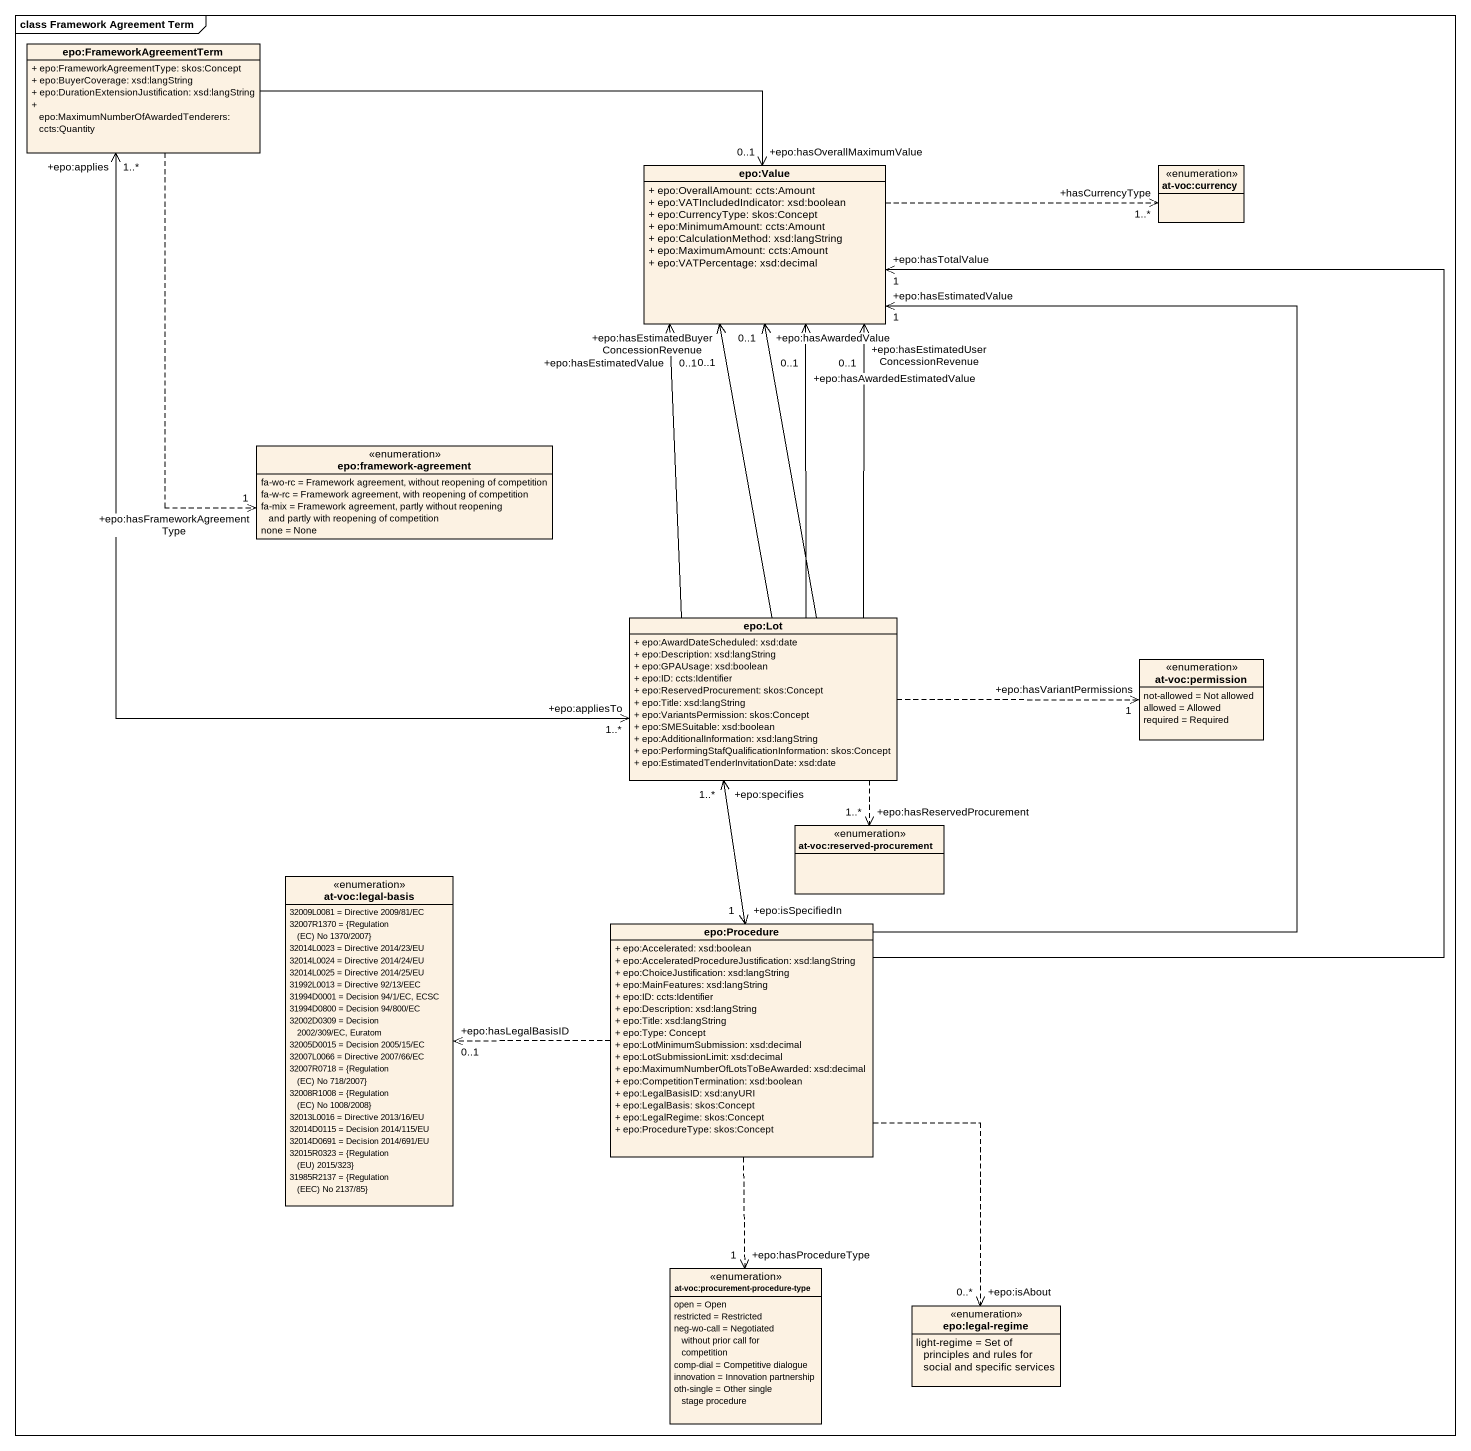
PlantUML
@startuml
mainframe class Framework Agreement Term
hide circle
hide empty members
skinparam classAttributeIconSize 0
class "epo:FrameworkAgreementTerm" as epo_FrameworkAgreementTerm {
  + epo:FrameworkAgreementType: skos:Concept
  + epo:BuyerCoverage: xsd:langString
  + epo:DurationExtensionJustification: xsd:langString
  + epo:MaximumNumberOfAwardedTenderers: ccts:Quantity
}
class "epo:Value" as epo_Value {
  + epo:OverallAmount: ccts:Amount
  + epo:VATIncludedIndicator: xsd:boolean
  + epo:CurrencyType: skos:Concept
  + epo:MinimumAmount: ccts:Amount
  + epo:CalculationMethod: xsd:langString
  + epo:MaximumAmount: ccts:Amount
  + epo:VATPercentage: xsd:decimal
}
enum "at-voc:currency" as at_voc_currency
enum "epo:framework-agreement" as epo_framework_agreement {
  fa-wo-rc = Framework agreement, without reopening of competition
  fa-w-rc = Framework agreement, with reopening of competition
  fa-mix = Framework agreement, partly without reopening and partly with reopening of competition
  none = None
}
class "epo:Lot" as epo_Lot {
  + epo:AwardDateScheduled: xsd:date
  + epo:Description: xsd:langString
  + epo:GPAUsage: xsd:boolean
  + epo:ID: ccts:Identifier
  + epo:ReservedProcurement: skos:Concept
  + epo:Title: xsd:langString
  + epo:VariantsPermission: skos:Concept
  + epo:SMESuitable: xsd:boolean
  + epo:AdditionalInformation: xsd:langString
  + epo:PerformingStafQualificationInformation: skos:Concept
  + epo:EstimatedTenderInvitationDate: xsd:date
}
enum "at-voc:permission" as at_voc_permission {
  not-allowed = Not allowed
  allowed = Allowed
  required = Required
}
enum "at-voc:reserved-procurement" as at_voc_reserved_procurement
enum "at-voc:legal-basis" as at_voc_legal_basis {
  32009L0081 = Directive 2009/81/EC
  {field} 32007R1370 = {Regulation (EC) No 1370/2007}
  32014L0023 = Directive 2014/23/EU
  32014L0024 = Directive 2014/24/EU
  32014L0025 = Directive 2014/25/EU
  31992L0013 = Directive 92/13/EEC
  31994D0001 = Decision 94/1/EC, ECSC
  31994D0800 = Decision 94/800/EC
  32002D0309 = Decision 2002/309/EC, Euratom
  32005D0015 = Decision 2005/15/EC
  32007L0066 = Directive 2007/66/EC
  {field} 32007R0718 = {Regulation (EC) No 718/2007}
  {field} 32008R1008 = {Regulation (EC) No 1008/2008}
  32013L0016 = Directive 2013/16/EU
  32014D0115 = Decision 2014/115/EU
  32014D0691 = Decision 2014/691/EU
  {field} 32015R0323 = {Regulation (EU) 2015/323}
  {field} 31985R2137 = {Regulation (EEC) No 2137/85}
}
class "epo:Procedure" as epo_Procedure {
  + epo:Accelerated: xsd:boolean
  + epo:AcceleratedProcedureJustification: xsd:langString
  + epo:ChoiceJustification: xsd:langString
  + epo:MainFeatures: xsd:langString
  + epo:ID: ccts:Identifier
  + epo:Description: xsd:langString
  + epo:Title: xsd:langString
  + epo:Type: Concept
  + epo:LotMinimumSubmission: xsd:decimal
  + epo:LotSubmissionLimit: xsd:decimal
  + epo:MaximumNumberOfLotsToBeAwarded: xsd:decimal
  + epo:CompetitionTermination: xsd:boolean
  + epo:LegalBasisID: xsd:anyURI
  + epo:LegalBasis: skos:Concept
  + epo:LegalRegime: skos:Concept
  + epo:ProcedureType: skos:Concept
}
enum "at-voc:procurement-procedure-type" as at_voc_procurement {
  open = Open
  restricted = Restricted
  neg-wo-call = Negotiated without prior call for competition
  comp-dial = Competitive dialogue
  innovation = Innovation partnership
  oth-single = Other single stage procedure
}
enum "epo:legal-regime" as epo_legal_regime {
  light-regime = Set of principles and rules for social and specific services
}
epo_FrameworkAgreementTerm -right-> "+epo:hasOverallMaximumValue\n0..1" epo_Value
epo_FrameworkAgreementTerm ..> "+epo:hasFrameworkAgreementType\n1" epo_framework_agreement
epo_FrameworkAgreementTerm "+epo:applies\n1..*" <--> "+epo:appliesTo\n1..*" epo_Lot
epo_Value .right.> "+hasCurrencyType\n1..*" at_voc_currency
epo_Lot -up-> "+epo:hasAwardedValue\n0..1" epo_Value
epo_Lot -up-> "+epo:hasEstimatedBuyerConcessionRevenue\n0..1" epo_Value
epo_Lot -up-> "+epo:hasEstimatedUserConcessionRevenue\n0..1" epo_Value
epo_Lot -up-> "+epo:hasEstimatedValue\n0..1" epo_Value
epo_Lot -up-> "+epo:hasAwardedEstimatedValue\n0..1" epo_Value
epo_Lot .right.> "+epo:hasVariantPermissions\n1" at_voc_permission
epo_Lot ..> "+epo:hasReservedProcurement\n1..*" at_voc_reserved_procurement
epo_Procedure -up-> "+epo:hasTotalValue\n1" epo_Value
epo_Procedure -up-> "+epo:hasEstimatedValue\n1" epo_Value
epo_Procedure "+epo:isSpecifiedIn\n1" <-up-> "+epo:specifies\n1..*" epo_Lot
epo_Procedure .left.> "+epo:hasLegalBasisID\n0..1" at_voc_legal_basis
epo_Procedure ..> "+epo:hasProcedureType\n1" at_voc_procurement
epo_Procedure ..> "+epo:isAbout\n0..*" epo_legal_regime
@enduml
